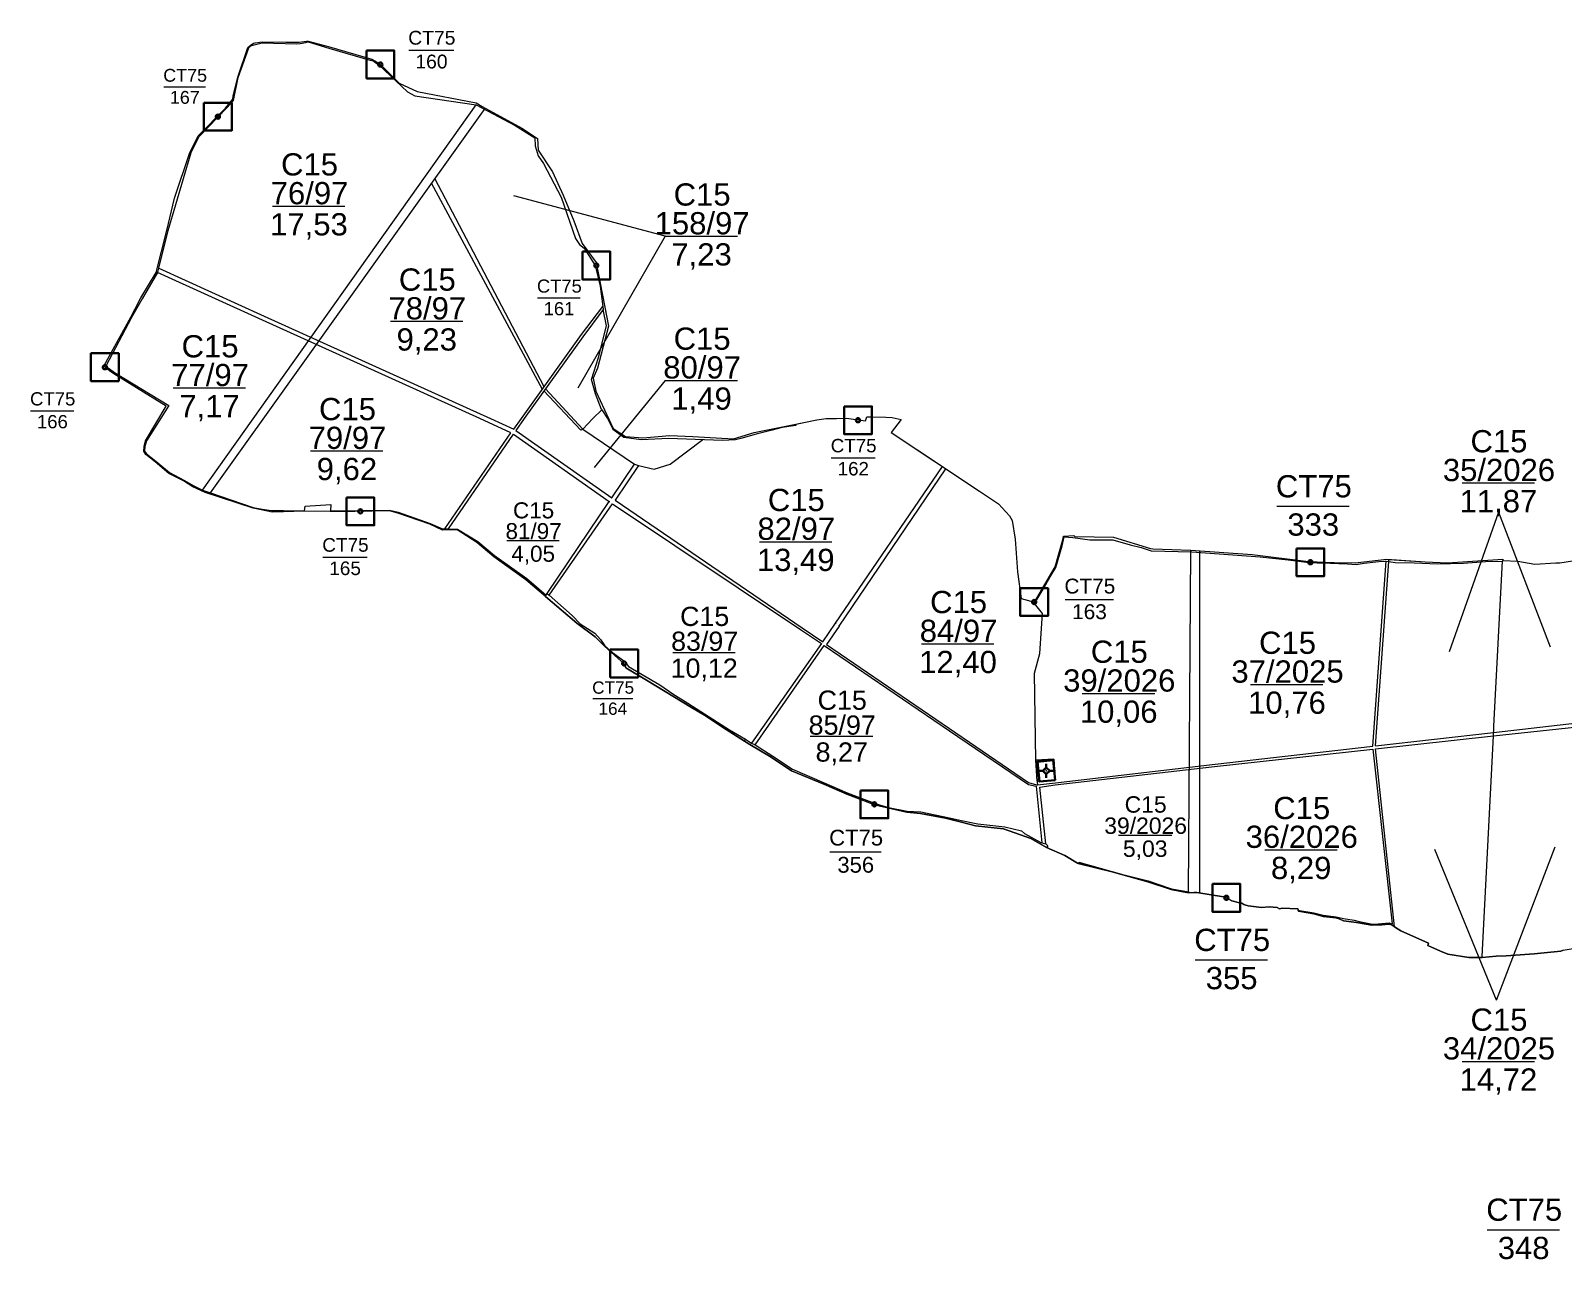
# Model space of a CAD drawing. Header units: metres. Extents: x 417346 to 423194, y 1532618 to 1536698.
# Drawn here: x 417346 to 420103, y 1534487 to 1536698 of the extents above; entities that cross this region are included whole.
import ezdxf
from ezdxf.enums import TextEntityAlignment as Align

# ---------------------------------------------------------------- set-up
doc = ezdxf.new("R2010")
doc.units = ezdxf.units.M
doc.header["$MEASUREMENT"] = 0
doc.linetypes.add('DGN Style 1', pattern=[5.902559, 0.009821, -5.892738])
doc.layers.add('RanhFour', color=7, linetype='Continuous', lineweight=0)
doc.styles.add('Style-Arial', font='arial.ttf')

# ---------------------------------------------------------------- blocks, each defined once
blk = doc.blocks.new('*U0')
at = {"color": 0, "linetype": 'Continuous', "lineweight": -2, "ltscale": 10, "flags": 128}
blk.add_lwpolyline([(-150, 150), (150, 150), (150, -150), (-150, -150), (-150, 150)], close=True, dxfattribs=at)
at = {"color": 0, "linetype": 'Continuous', "lineweight": -2, "ltscale": 10}
blk.add_circle((-0.02828, 0.016065), 22.5, dxfattribs=at)
blk = doc.blocks.new('*U5')
at = {"layer": 'RanhFour', "color": 3, "linetype": 'Continuous', "lineweight": 13}
blk.add_line((-66.520877, -1.660429), (63.750129, -1.660429), dxfattribs=at)
at = {"layer": 'RanhFour', "color": 3, "linetype": 'Continuous', "lineweight": 13, "style": 'Style-Arial'}
for s, p in [('CT75', (-0.000029, 14.422722)), ('333', (-1.025137, -54.422685))]:
    blk.add_text(s, height=40, dxfattribs=at).set_placement(p, align=Align.CENTER)
blk = doc.blocks.new('*U8')
at = {"layer": 'RanhFour', "color": 3, "linetype": 'Continuous', "lineweight": 13}
blk.add_line((-66.520877, -1.660429), (63.750129, -1.660429), dxfattribs=at)
at = {"layer": 'RanhFour', "color": 3, "linetype": 'Continuous', "lineweight": 13, "style": 'Style-Arial'}
for s, p in [('CT75', (-0.000029, 14.422722)), ('355', (-1.025137, -54.422685))]:
    blk.add_text(s, height=40, dxfattribs=at).set_placement(p, align=Align.CENTER)
blk = doc.blocks.new('*U9')
at = {"layer": 'RanhFour', "color": 3, "linetype": 'Continuous', "lineweight": 13}
blk.add_line((-66.520877, -1.660429), (63.750129, -1.660429), dxfattribs=at)
at = {"layer": 'RanhFour', "color": 3, "linetype": 'Continuous', "lineweight": 13, "style": 'Style-Arial'}
for s, p in [('CT75', (-0.000029, 14.422722)), ('348', (-1.025137, -54.422685))]:
    blk.add_text(s, height=40, dxfattribs=at).set_placement(p, align=Align.CENTER)
blk = doc.blocks.new('*U10')
at = {"layer": 'RanhFour', "color": 3, "linetype": 'Continuous', "lineweight": 13}
blk.add_line((-66.520877, -1.660429), (63.750129, -1.660429), dxfattribs=at)
at = {"layer": 'RanhFour', "color": 3, "linetype": 'Continuous', "lineweight": 13, "style": 'Style-Arial'}
blk.add_text('17,53', height=40, dxfattribs=at).set_placement((-1.025137, -54.422685), align=Align.CENTER)
at = {"layer": 'RanhFour', "color": 3, "linetype": 'Continuous', "lineweight": 13, "insert": (-0.000029, 1.089388), "char_height": 40, "attachment_point": 8, "line_spacing_factor": 0.776524, "style": 'Style-Arial'}
blk.add_mtext('\\pt1120;C15\\P76/97', dxfattribs=at)
blk = doc.blocks.new('*U11')
at = {"layer": 'RanhFour', "color": 3, "linetype": 'Continuous', "lineweight": 13}
blk.add_line((-66.520877, -1.660429), (63.750129, -1.660429), dxfattribs=at)
at = {"layer": 'RanhFour', "color": 3, "linetype": 'Continuous', "lineweight": 13, "style": 'Style-Arial'}
blk.add_text('9,23', height=40, dxfattribs=at).set_placement((-1.025137, -54.422685), align=Align.CENTER)
at = {"layer": 'RanhFour', "color": 3, "linetype": 'Continuous', "lineweight": 13, "insert": (-0.000029, 1.089388), "char_height": 40, "attachment_point": 8, "line_spacing_factor": 0.776524, "style": 'Style-Arial'}
blk.add_mtext('C15\\P78/97', dxfattribs=at)
blk = doc.blocks.new('*U12')
at = {"layer": 'RanhFour', "color": 3, "linetype": 'Continuous', "lineweight": 13}
blk.add_line((-66.520877, -1.660429), (63.750129, -1.660429), dxfattribs=at)
at = {"layer": 'RanhFour', "color": 3, "linetype": 'Continuous', "lineweight": 13, "style": 'Style-Arial'}
blk.add_text('7,23', height=40, dxfattribs=at).set_placement((-1.025137, -54.422685), align=Align.CENTER)
at = {"layer": 'RanhFour', "color": 3, "linetype": 'Continuous', "lineweight": 13, "insert": (-0.000029, 1.089388), "char_height": 40, "attachment_point": 8, "line_spacing_factor": 0.776524, "style": 'Style-Arial'}
blk.add_mtext('C15\\P158/97', dxfattribs=at)
blk = doc.blocks.new('*U13')
at = {"layer": 'RanhFour', "color": 3, "linetype": 'Continuous', "lineweight": 13}
blk.add_line((-66.520877, -1.660429), (63.750129, -1.660429), dxfattribs=at)
at = {"layer": 'RanhFour', "color": 3, "linetype": 'Continuous', "lineweight": 13, "style": 'Style-Arial'}
blk.add_text('9,62', height=40, dxfattribs=at).set_placement((-1.025137, -54.422685), align=Align.CENTER)
at = {"layer": 'RanhFour', "color": 3, "linetype": 'Continuous', "lineweight": 13, "insert": (-0.000029, 1.089388), "char_height": 40, "attachment_point": 8, "line_spacing_factor": 0.776524, "style": 'Style-Arial'}
blk.add_mtext('C15\\P79/97', dxfattribs=at)
blk = doc.blocks.new('*U14')
at = {"layer": 'RanhFour', "color": 3, "linetype": 'Continuous', "lineweight": 13}
blk.add_line((-66.520877, -1.660429), (63.750129, -1.660429), dxfattribs=at)
at = {"layer": 'RanhFour', "color": 3, "linetype": 'Continuous', "lineweight": 13, "style": 'Style-Arial'}
blk.add_text('1,49', height=40, dxfattribs=at).set_placement((-1.025137, -54.422685), align=Align.CENTER)
at = {"layer": 'RanhFour', "color": 3, "linetype": 'Continuous', "lineweight": 13, "insert": (-0.000029, 1.089388), "char_height": 40, "attachment_point": 8, "line_spacing_factor": 0.776524, "style": 'Style-Arial'}
blk.add_mtext('C15\\P80/97', dxfattribs=at)
blk = doc.blocks.new('*U15')
at = {"layer": 'RanhFour', "color": 3, "linetype": 'Continuous', "lineweight": 13}
blk.add_line((-66.520877, -1.660429), (63.750129, -1.660429), dxfattribs=at)
at = {"layer": 'RanhFour', "color": 3, "linetype": 'Continuous', "lineweight": 13, "style": 'Style-Arial'}
blk.add_text('7,17', height=40, dxfattribs=at).set_placement((-1.025137, -54.422685), align=Align.CENTER)
at = {"layer": 'RanhFour', "color": 3, "linetype": 'Continuous', "lineweight": 13, "insert": (-0.000029, 1.089388), "char_height": 40, "attachment_point": 8, "line_spacing_factor": 0.776524, "style": 'Style-Arial'}
blk.add_mtext('\\pt1120;C15\\P77/97', dxfattribs=at)
blk = doc.blocks.new('*U16')
at = {"layer": 'RanhFour', "color": 3, "linetype": 'Continuous', "lineweight": 13}
blk.add_line((-66.520877, -1.660429), (63.750129, -1.660429), dxfattribs=at)
at = {"layer": 'RanhFour', "color": 3, "linetype": 'Continuous', "lineweight": 13, "style": 'Style-Arial'}
blk.add_text('13,49', height=40, dxfattribs=at).set_placement((-1.025137, -54.422685), align=Align.CENTER)
at = {"layer": 'RanhFour', "color": 3, "linetype": 'Continuous', "lineweight": 13, "insert": (-0.000029, 1.089388), "char_height": 40, "attachment_point": 8, "line_spacing_factor": 0.776524, "style": 'Style-Arial'}
blk.add_mtext('C15\\P82/97', dxfattribs=at)
blk = doc.blocks.new('*U17')
at = {"layer": 'RanhFour', "color": 3, "linetype": 'Continuous', "lineweight": 13}
blk.add_line((-66.520877, -1.660429), (63.750129, -1.660429), dxfattribs=at)
at = {"layer": 'RanhFour', "color": 3, "linetype": 'Continuous', "lineweight": 13, "style": 'Style-Arial'}
blk.add_text('4,05', height=40, dxfattribs=at).set_placement((-1.025137, -54.422685), align=Align.CENTER)
at = {"layer": 'RanhFour', "color": 3, "linetype": 'Continuous', "lineweight": 13, "insert": (-0.000029, 1.089388), "char_height": 40, "attachment_point": 8, "line_spacing_factor": 0.776524, "style": 'Style-Arial'}
blk.add_mtext('C15\\P81/97', dxfattribs=at)
blk = doc.blocks.new('*U18')
at = {"layer": 'RanhFour', "color": 3, "linetype": 'Continuous', "lineweight": 13}
blk.add_line((-66.520877, -1.660429), (63.750129, -1.660429), dxfattribs=at)
at = {"layer": 'RanhFour', "color": 3, "linetype": 'Continuous', "lineweight": 13, "style": 'Style-Arial'}
blk.add_text('12,40', height=40, dxfattribs=at).set_placement((-1.025137, -54.422685), align=Align.CENTER)
at = {"layer": 'RanhFour', "color": 3, "linetype": 'Continuous', "lineweight": 13, "insert": (-0.000029, 1.089388), "char_height": 40, "attachment_point": 8, "line_spacing_factor": 0.776524, "style": 'Style-Arial'}
blk.add_mtext('C15\\P84/97', dxfattribs=at)
blk = doc.blocks.new('*U19')
at = {"layer": 'RanhFour', "color": 3, "linetype": 'Continuous', "lineweight": 13}
blk.add_line((-66.520877, -1.660429), (63.750129, -1.660429), dxfattribs=at)
at = {"layer": 'RanhFour', "color": 3, "linetype": 'Continuous', "lineweight": 13, "style": 'Style-Arial'}
blk.add_text('10,06', height=40, dxfattribs=at).set_placement((-1.025137, -54.422685), align=Align.CENTER)
at = {"layer": 'RanhFour', "color": 3, "linetype": 'Continuous', "lineweight": 13, "insert": (-0.000029, 1.089388), "char_height": 40, "attachment_point": 8, "line_spacing_factor": 0.776524, "style": 'Style-Arial'}
blk.add_mtext('C15\\P39/2026', dxfattribs=at)
blk = doc.blocks.new('*U20')
at = {"layer": 'RanhFour', "color": 3, "linetype": 'Continuous', "lineweight": 13}
blk.add_line((-66.520877, -1.660429), (63.750129, -1.660429), dxfattribs=at)
at = {"layer": 'RanhFour', "color": 3, "linetype": 'Continuous', "lineweight": 13, "style": 'Style-Arial'}
blk.add_text('5,03', height=40, dxfattribs=at).set_placement((-1.025137, -54.422685), align=Align.CENTER)
at = {"layer": 'RanhFour', "color": 3, "linetype": 'Continuous', "lineweight": 13, "insert": (-0.000029, 1.089388), "char_height": 40, "attachment_point": 8, "line_spacing_factor": 0.776524, "style": 'Style-Arial'}
blk.add_mtext('C15\\P39/2026', dxfattribs=at)
blk = doc.blocks.new('*U21')
at = {"layer": 'RanhFour', "color": 3, "linetype": 'Continuous', "lineweight": 13}
blk.add_line((-66.520877, -1.660429), (63.750129, -1.660429), dxfattribs=at)
at = {"layer": 'RanhFour', "color": 3, "linetype": 'Continuous', "lineweight": 13, "style": 'Style-Arial'}
blk.add_text('10,76', height=40, dxfattribs=at).set_placement((-1.025137, -54.422685), align=Align.CENTER)
at = {"layer": 'RanhFour', "color": 3, "linetype": 'Continuous', "lineweight": 13, "insert": (-0.000029, 1.089388), "char_height": 40, "attachment_point": 8, "line_spacing_factor": 0.776524, "style": 'Style-Arial'}
blk.add_mtext('C15\\P37/2025', dxfattribs=at)
blk = doc.blocks.new('*U22')
at = {"layer": 'RanhFour', "color": 3, "linetype": 'Continuous', "lineweight": 13}
blk.add_line((-66.520877, -1.660429), (63.750129, -1.660429), dxfattribs=at)
at = {"layer": 'RanhFour', "color": 3, "linetype": 'Continuous', "lineweight": 13, "style": 'Style-Arial'}
blk.add_text('8,29', height=40, dxfattribs=at).set_placement((-1.025137, -54.422685), align=Align.CENTER)
at = {"layer": 'RanhFour', "color": 3, "linetype": 'Continuous', "lineweight": 13, "insert": (-0.000029, 1.089388), "char_height": 40, "attachment_point": 8, "line_spacing_factor": 0.776524, "style": 'Style-Arial'}
blk.add_mtext('C15\\P36/2026', dxfattribs=at)
blk = doc.blocks.new('*U23')
at = {"layer": 'RanhFour', "color": 3, "linetype": 'Continuous', "lineweight": 13}
blk.add_line((-66.520877, -1.660429), (63.750129, -1.660429), dxfattribs=at)
at = {"layer": 'RanhFour', "color": 3, "linetype": 'Continuous', "lineweight": 13, "style": 'Style-Arial'}
blk.add_text('11,87', height=40, dxfattribs=at).set_placement((-1.025137, -54.422685), align=Align.CENTER)
at = {"layer": 'RanhFour', "color": 3, "linetype": 'Continuous', "lineweight": 13, "insert": (-0.000029, 1.089388), "char_height": 40, "attachment_point": 8, "line_spacing_factor": 0.776524, "style": 'Style-Arial'}
blk.add_mtext('C15\\P35/2026', dxfattribs=at)
blk = doc.blocks.new('*U24')
at = {"layer": 'RanhFour', "color": 3, "linetype": 'Continuous', "lineweight": 13}
blk.add_line((-66.520877, -1.660429), (63.750129, -1.660429), dxfattribs=at)
at = {"layer": 'RanhFour', "color": 3, "linetype": 'Continuous', "lineweight": 13, "style": 'Style-Arial'}
blk.add_text('14,72', height=40, dxfattribs=at).set_placement((-1.025137, -54.422685), align=Align.CENTER)
at = {"layer": 'RanhFour', "color": 3, "linetype": 'Continuous', "lineweight": 13, "insert": (-0.000029, 1.089388), "char_height": 40, "attachment_point": 8, "line_spacing_factor": 0.776524, "style": 'Style-Arial'}
blk.add_mtext('C15\\P34/2025', dxfattribs=at)
blk = doc.blocks.new('DDCT')
at = {"layer": 'RanhFour', "color": 5, "linetype": 'Continuous', "lineweight": 0}
for p, q in [((6.24, 0), (-6.24, 0)), ((0, -6.24), (0, 6.24))]:
    blk.add_line(p, q, dxfattribs=at)
blk = doc.blocks.new('CENTRD')
at = {"layer": 'RanhFour', "linetype": 'Continuous', "lineweight": 0}
h = blk.add_hatch(color=7, dxfattribs=at)
edge = h.paths.add_edge_path()
edge.add_arc((0, 0), 1.5, 0, 360)
at = {"layer": 'RanhFour', "color": 7, "linetype": 'Continuous', "lineweight": 0}
for p, q in [((-6.25, 0), (-12.5, 0)), ((0, 6.25), (-6.25, 0)), ((-6.25, 0), (0, -6.25)), ((0, 12.5), (0, 6.25)), ((6.25, 0), (0, 6.25)), ((0, -6.25), (6.25, 0)), ((12.5, 0), (6.25, 0)), ((0, -6.25), (0, -12.5))]:
    blk.add_line(p, q, dxfattribs=at)
blk = doc.blocks.new('CENTRD_1')
at = {"layer": 'RanhFour', "linetype": 'Continuous', "lineweight": 30}
h = blk.add_hatch(color=5, dxfattribs=at)
edge = h.paths.add_edge_path()
edge.add_arc((0, 0), 1.5, 0, 360)
at = {"layer": 'RanhFour', "color": 5, "linetype": 'Continuous', "lineweight": 30}
for p, q in [((-6.25, 0), (-12.5, 0)), ((0, 6.25), (-6.25, 0)), ((-6.25, 0), (0, -6.25)), ((0, 12.5), (0, 6.25)), ((6.25, 0), (0, 6.25)), ((0, -6.25), (6.25, 0)), ((12.5, 0), (6.25, 0)), ((0, -6.25), (0, -12.5))]:
    blk.add_line(p, q, dxfattribs=at)
blk = doc.blocks.new('*U55')
at = {"layer": 'RanhFour', "color": 3, "linetype": 'Continuous', "lineweight": 13}
blk.add_line((-66.520877, -1.660429), (63.750129, -1.660429), dxfattribs=at)
at = {"layer": 'RanhFour', "color": 3, "linetype": 'Continuous', "lineweight": 13, "style": 'Style-Arial'}
for s, p in [('CT75', (-0.000029, 14.422722)), ('161', (-1.025137, -54.422685))]:
    blk.add_text(s, height=40, dxfattribs=at).set_placement(p, align=Align.CENTER)
blk = doc.blocks.new('*U56')
at = {"layer": 'RanhFour', "color": 3, "linetype": 'Continuous', "lineweight": 13}
blk.add_line((-66.520877, -1.660429), (63.750129, -1.660429), dxfattribs=at)
at = {"layer": 'RanhFour', "color": 3, "linetype": 'Continuous', "lineweight": 13, "style": 'Style-Arial'}
for s, p in [('CT75', (-0.000029, 14.422722)), ('160', (-1.025137, -54.422685))]:
    blk.add_text(s, height=40, dxfattribs=at).set_placement(p, align=Align.CENTER)
blk = doc.blocks.new('*U57')
at = {"layer": 'RanhFour', "color": 3, "linetype": 'Continuous', "lineweight": 13}
blk.add_line((-66.520877, -1.660429), (63.750129, -1.660429), dxfattribs=at)
at = {"layer": 'RanhFour', "color": 3, "linetype": 'Continuous', "lineweight": 13, "style": 'Style-Arial'}
for s, p in [('CT75', (-0.000029, 14.422722)), ('167', (-1.025137, -54.422685))]:
    blk.add_text(s, height=40, dxfattribs=at).set_placement(p, align=Align.CENTER)
blk = doc.blocks.new('*U58')
at = {"layer": 'RanhFour', "color": 3, "linetype": 'Continuous', "lineweight": 13}
blk.add_line((-66.520877, -1.660429), (63.750129, -1.660429), dxfattribs=at)
at = {"layer": 'RanhFour', "color": 3, "linetype": 'Continuous', "lineweight": 13, "style": 'Style-Arial'}
for s, p in [('CT75', (-0.000029, 14.422722)), ('166', (-1.025137, -54.422685))]:
    blk.add_text(s, height=40, dxfattribs=at).set_placement(p, align=Align.CENTER)
blk = doc.blocks.new('*U59')
at = {"layer": 'RanhFour', "color": 3, "linetype": 'Continuous', "lineweight": 13}
blk.add_line((-66.520877, -1.660429), (63.750129, -1.660429), dxfattribs=at)
at = {"layer": 'RanhFour', "color": 3, "linetype": 'Continuous', "lineweight": 13, "style": 'Style-Arial'}
for s, p in [('CT75', (-0.000029, 14.422722)), ('165', (-1.025137, -54.422685))]:
    blk.add_text(s, height=40, dxfattribs=at).set_placement(p, align=Align.CENTER)
blk = doc.blocks.new('*U60')
at = {"layer": 'RanhFour', "color": 3, "linetype": 'Continuous', "lineweight": 13}
blk.add_line((-66.520877, -1.660429), (63.750129, -1.660429), dxfattribs=at)
at = {"layer": 'RanhFour', "color": 3, "linetype": 'Continuous', "lineweight": 13, "style": 'Style-Arial'}
for s, p in [('CT75', (-0.000029, 14.422722)), ('164', (-1.025137, -54.422685))]:
    blk.add_text(s, height=40, dxfattribs=at).set_placement(p, align=Align.CENTER)
blk = doc.blocks.new('*U61')
at = {"layer": 'RanhFour', "color": 3, "linetype": 'Continuous', "lineweight": 13}
blk.add_line((-66.520877, -1.660429), (63.750129, -1.660429), dxfattribs=at)
at = {"layer": 'RanhFour', "color": 3, "linetype": 'Continuous', "lineweight": 13, "style": 'Style-Arial'}
for s, p in [('CT75', (-0.000029, 14.422722)), ('162', (-1.025137, -54.422685))]:
    blk.add_text(s, height=40, dxfattribs=at).set_placement(p, align=Align.CENTER)
blk = doc.blocks.new('*U62')
at = {"layer": 'RanhFour', "color": 3, "linetype": 'Continuous', "lineweight": 13}
blk.add_line((-66.520877, -1.660429), (63.750129, -1.660429), dxfattribs=at)
at = {"layer": 'RanhFour', "color": 3, "linetype": 'Continuous', "lineweight": 13, "style": 'Style-Arial'}
blk.add_text('10,12', height=40, dxfattribs=at).set_placement((-1.025137, -54.422685), align=Align.CENTER)
at = {"layer": 'RanhFour', "color": 3, "linetype": 'Continuous', "lineweight": 13, "insert": (-0.000029, 1.089388), "char_height": 40, "attachment_point": 8, "line_spacing_factor": 0.776524, "style": 'Style-Arial'}
blk.add_mtext('C15\\P83/97', dxfattribs=at)
blk = doc.blocks.new('*U63')
at = {"layer": 'RanhFour', "color": 3, "linetype": 'Continuous', "lineweight": 13}
blk.add_line((-66.520877, -1.660429), (63.750129, -1.660429), dxfattribs=at)
at = {"layer": 'RanhFour', "color": 3, "linetype": 'Continuous', "lineweight": 13, "style": 'Style-Arial'}
blk.add_text('8,27', height=40, dxfattribs=at).set_placement((-1.025137, -54.422685), align=Align.CENTER)
at = {"layer": 'RanhFour', "color": 3, "linetype": 'Continuous', "lineweight": 13, "insert": (-0.000029, 1.089388), "char_height": 40, "attachment_point": 8, "line_spacing_factor": 0.776524, "style": 'Style-Arial'}
blk.add_mtext('C15\\P85/97', dxfattribs=at)
blk = doc.blocks.new('*U64')
at = {"layer": 'RanhFour', "color": 3, "linetype": 'Continuous', "lineweight": 13}
blk.add_line((-66.520877, -1.660429), (63.750129, -1.660429), dxfattribs=at)
at = {"layer": 'RanhFour', "color": 3, "linetype": 'Continuous', "lineweight": 13, "style": 'Style-Arial'}
for s, p in [('CT75', (-0.000029, 14.422722)), ('356', (-1.025137, -54.422685))]:
    blk.add_text(s, height=40, dxfattribs=at).set_placement(p, align=Align.CENTER)
blk = doc.blocks.new('*U65')
at = {"layer": 'RanhFour', "color": 3, "linetype": 'Continuous', "lineweight": 13}
blk.add_line((-66.520877, -1.660429), (63.750129, -1.660429), dxfattribs=at)
at = {"layer": 'RanhFour', "color": 3, "linetype": 'Continuous', "lineweight": 13, "style": 'Style-Arial'}
for s, p in [('CT75', (-0.000029, 14.422722)), ('163', (-1.025137, -54.422685))]:
    blk.add_text(s, height=40, dxfattribs=at).set_placement(p, align=Align.CENTER)

msp = doc.modelspace()

# ---------------------------------------------------------------- linework, layer by layer
at = {"layer": 'RanhFour', "color": 7, "linetype": 'Continuous', "lineweight": 0}
for p, q in [((417655.091, 1535871.2884), (418147.7547, 1536564.8659)), ((417669.5781, 1535866.522), (418163.808404, 1536558.502747)), ((418267.404099, 1536052.22263), (418067.544928, 1536423.519949)), ((418270.181186, 1536056.962361), (418073.591173, 1536432.471212)), ((418487.963358, 1536328.366699), (418215.322727, 1536400.979357)), ((418487.963358, 1536328.366699), (418330.731841, 1536054.736118)), ((418487.963358, 1536068.868495), (418360.251909, 1535912.052673)), ((418339.598, 1535981.235), (418272.724753, 1536053.770286)), ((419987.655924, 1535831.464341), (419899.180086, 1535579.975866)), ((419987.655924, 1535831.464341), (420080.537266, 1535589.397451)), ((419430.005, 1535146.514), (419434.22, 1535763.24)), ((419449.46427, 1535761.883868), (419449.46427, 1535145.143465)), ((419983.970456, 1534953.440481), (419873.271918, 1535224.311042)), ((419983.970456, 1534953.440481), (420089.958418, 1535229.021835))]:
    msp.add_line(p, q, dxfattribs=at)
at = {"layer": 'RanhFour', "color": 3, "linetype": 'Continuous', "lineweight": 0}
for p, q in [((418375.6838, 1536202.0013), (418376.4512, 1536196.3275)), ((418391.9498, 1535857.1666), (418432.967, 1535918.04)), ((418432.967, 1535918.04), (418440.111, 1535915.499)), ((418794.3879, 1535631.8799), (418987.0815, 1535913.6184)), ((418801.0959, 1535626.7226), (418992.941, 1535909.7262)), ((418987.0815, 1535913.6184), (418992.941, 1535909.7262)), ((418091.2234, 1535801.4607), (418097.911, 1535801.3642)), ((419766.4663, 1535410.9577), (419790.4395, 1535742.5946)), ((419785.4712, 1535743.2129), (419790.4395, 1535742.5946)), ((419790.4395, 1535742.5946), (419790.7224, 1535746.5085)), ((419790.7224, 1535746.5085), (419855.58, 1535742.26)), ((419994.9188, 1535743.2632), (419995.56, 1535744.4)), ((418272.7945, 1535679.756), (418274.0885, 1535682.4144)), ((418274.0885, 1535682.4144), (418275.4052, 1535685.1193)), ((418275.4052, 1535685.1193), (418279.293, 1535682.269)), ((419152.4221, 1535667.2916), (419152.46, 1535669.72)), ((419978.7986, 1535428.8428), (419979.1234, 1535435.1862)), ((418630.6626, 1535419.7213), (418632.3149, 1535422.7424)), ((418632.3149, 1535422.7424), (418643.512, 1535416.128)), ((418643.512, 1535416.128), (418649.873, 1535413.064)), ((419978.7943, 1535428.8423), (419978.7986, 1535428.8428)), ((419155.3058, 1535384.9835), (419157.5791, 1535347.5401)), ((419166.131, 1535236.3785), (419173.0497, 1535234.4827)), ((419795.835, 1535088.633), (419796.3906, 1535090.5543))]:
    msp.add_line(p, q, dxfattribs=at)
at = {"layer": 'RanhFour', "color": 3, "linetype": 'DGN Style 1', "lineweight": 0}
for p, q in [((418376.4512, 1536196.3275), (418379.7786, 1536197.6147)), ((418387.4624, 1535850.5421), (418391.9498, 1535857.1666)), ((418731.6627, 1535620.156), (418734.3687, 1535623.712)), ((418794.3879, 1535631.8799), (418801.0959, 1535626.7226))]:
    msp.add_line(p, q, dxfattribs=at)
at = {"layer": 'RanhFour', "color": 3, "linetype": 'Continuous', "lineweight": 13, "flags": 128}
for points in [[(420104.086, 1535043.283), (420099.85, 1535041.58), (420051.803, 1535036.801), (420001.68, 1535033.3), (419983.4701, 1535032.667), (419958.3762, 1535029.98348), (419934.242, 1535029.964), (419896.605, 1535035.934), (419883.568, 1535041.376), (419860.386, 1535051.869), (419861.72, 1535055.93), (419812.19, 1535078.277), (419807.53, 1535080.826), (419800.3211, 1535085.6383), (419795.835, 1535088.633), (419790.193, 1535089.983), (419777.749, 1535089.106), (419759.838, 1535088.516), (419732.268, 1535092.981), (419708.742, 1535096.162), (419701.281, 1535099.668), (419695.13, 1535101.468), (419672.083, 1535104.063), (419655.21, 1535108.51), (419627.746, 1535113.444), (419626.501, 1535117.494), (419598.62, 1535118.79), (419593.644, 1535117.595), (419589.72, 1535119.832), (419574.822, 1535121.139), (419561.369, 1535119.76), (419536.974, 1535123.238), (419531.32337, 1535124.87992), (419529.63294, 1535125.46585), (419525.821, 1535127.8), (419521.881, 1535128.429), (419508.167, 1535132.07), (419498.024, 1535137.524), (419493.097, 1535139.089), (419444.624, 1535147.111), (419440.235, 1535146.9318), (419430.005, 1535146.514), (419398.669, 1535152.292), (419356.444, 1535166.12), (419292.353, 1535184.019), (419230.334, 1535199.585), (419207.27, 1535213.848), (419174.064, 1535228.294), (419146.086, 1535244.48), (419096.963, 1535261.911), (419046.778, 1535267.092), (419019.014, 1535274.361), (418992.638, 1535280.873), (418947.677, 1535289.431), (418922.961, 1535291.416), (418865.594, 1535304.593), (418814.905, 1535324.155), (418773.444, 1535342.165), (418715.359, 1535366.281), (418678.531, 1535390.705), (418640.465, 1535413.675), (418597.498, 1535440.178), (418558.501, 1535466.437), (418535.523, 1535479.765), (418454.623, 1535529.184), (418417.062, 1535551.211), (418415.061, 1535557.782), (418378.7, 1535590.641), (418361.995, 1535607.301), (418329.204, 1535631.557), (418237.464, 1535709.944), (418179.621, 1535751.51), (418149.298, 1535776.755), (418113.519, 1535799.675), (418087.048, 1535799.439), (418064.565, 1535809.913), (418006.82, 1535830.123), (417991.553, 1535833.752), (417929.688, 1535832.59), (417885.294, 1535832.629), (417838.875, 1535833.388), (417801.178, 1535832.47), (417780.388, 1535831.891), (417746.497, 1535838.727), (417659.79, 1535866.776), (417637.996, 1535877.039), (417620.887, 1535888.003), (417594.585, 1535901.338), (417569.825, 1535922.07), (417553.386, 1535935.386), (417549.822, 1535941.29), (417550.486, 1535949.723), (417552.56, 1535960.19), (417590.007, 1536022.269), (417495.408, 1536080.923), (417490.438, 1536084.4935), (417479.261, 1536092.523), (417478.469, 1536095.671), (417526.092, 1536182.435), (417534.0703, 1536197.6525), (417544.314, 1536217.191), (417571.897, 1536263.262), (417591.344, 1536338.823), (417604.884, 1536396.838), (417632.438, 1536479.16), (417647.467, 1536509.01), (417696.502, 1536558.56), (417709.582, 1536575.113), (417710.558, 1536580.363), (417718.607, 1536614.473), (417737.125, 1536668.098), (417741.059, 1536671.8), (417747.144, 1536675.716), (417749.155, 1536676.2525), (417749.929, 1536676.459), (417750.5084, 1536676.5414), (417762.55, 1536678.253), (417805.1976, 1536677.631), (417824.124, 1536677.355), (417829.361, 1536677.484), (417842.32, 1536679.135), (417845.41, 1536679.468), (417883.829, 1536669.468), (417959.932, 1536646.997), (417966.4077, 1536643.1611), (417972.2, 1536639.73), (417978.72, 1536634.39), (418009.35, 1536603.91), (418041.78, 1536588.73), (418147.85, 1536568.6), (418158.68, 1536561.9), (418231.3, 1536522.45), (418258, 1536504.26), (418259.63, 1536483.43), (418285.37, 1536443.99), (418304.53, 1536402.14), (418323.5, 1536356.2), (418338.59, 1536315.09), (418363.49, 1536280.85), (418385.85, 1536166.59), (418366.04, 1536090.86), (418358.34, 1536072.79), (418362.91, 1536049.19), (418394.29, 1535982.41), (418416.43, 1535967.67), (418447.53, 1535965.46), (418496.46, 1535969.33), (418538.01, 1535967.78), (418610.67, 1535963.66), (418647.93, 1535974.76), (418714.215, 1535988.192), (418760.967, 1535997.932), (418777.547, 1536000.515), (418796.135, 1536000.088), (418814.265, 1536001.038), (418848.407, 1535996.167), (418850.677, 1536003.31), (418858.7282, 1536003.1075), (418884.873, 1536002.45), (418896.747, 1536002.315), (418912.907, 1535998.25), (418894.99, 1535974.79), (419053.5, 1535869.5), (419088.16, 1535846.54), (419107.79, 1535825.22), (419112.53, 1535816.45), (419117.95, 1535782.94), (419121.95, 1535724.05), (419128.48, 1535676.51), (419152.46, 1535669.72), (419190.15, 1535732.97), (419204.07, 1535784.06), (419204.67, 1535788.55), (419223.37, 1535789.4), (419225.5, 1535787.9), (419295.19, 1535786.68), (419361.47, 1535766.17), (419365.76, 1535765.68), (419434.22, 1535763.24), (419544.44, 1535755.3), (419645.97, 1535742.78), (419692.25, 1535741.16), (419729.63, 1535740.38), (419786.73, 1535746.77), (419855.58, 1535742.26), (419895.91, 1535740.32), (419995.3935, 1535746.8604), (419995.56, 1535744.4), (420022.66, 1535743.59), (420053.49, 1535737.78), (420090.74, 1535740.64), (420098.3, 1535740.32), (420143.71, 1535747.39)], [(419189.895, 1535349.502), (419157.5791, 1535347.5401), (419155.3058, 1535384.9835), (419187.6218, 1535386.9454), (419189.895, 1535349.502)]]:
    msp.add_lwpolyline(points, dxfattribs=at)
at = {"layer": 'RanhFour', "color": 3, "linetype": 'Continuous', "lineweight": 0, "flags": 128}
for points in [[(418272.7945, 1535679.756), (418237.464, 1535709.944), (418179.621, 1535751.51), (418149.298, 1535776.755), (418113.519, 1535799.675), (418087.048, 1535799.439), (418064.565, 1535809.913), (418006.82, 1535830.123), (417991.553, 1535833.752), (417929.688, 1535832.59), (417885.294, 1535832.629), (417838.875, 1535833.388), (417801.178, 1535832.47), (417780.388, 1535831.891), (417746.497, 1535838.727), (417659.79, 1535866.776), (417637.996, 1535877.039), (417620.887, 1535888.003), (417594.585, 1535901.338), (417569.825, 1535922.07), (417553.386, 1535935.386), (417549.822, 1535941.29), (417550.486, 1535949.723), (417552.56, 1535960.19), (417590.007, 1536022.269), (417495.408, 1536080.923), (417490.438, 1536084.4935), (417479.261, 1536092.523), (417478.469, 1536095.671), (417526.092, 1536182.435), (417534.0703, 1536197.6525), (417544.314, 1536217.191), (417571.897, 1536263.262), (417591.344, 1536338.823), (417604.884, 1536396.838), (417632.438, 1536479.16), (417647.467, 1536509.01), (417696.502, 1536558.56), (417709.582, 1536575.113), (417710.558, 1536580.363), (417718.607, 1536614.473), (417737.125, 1536668.098), (417741.059, 1536671.8), (417747.144, 1536675.716), (417749.155, 1536676.2525), (417749.929, 1536676.459), (417750.5084, 1536676.5414), (417762.55, 1536678.253), (417805.1976, 1536677.631), (417824.124, 1536677.355), (417829.361, 1536677.484), (417842.32, 1536679.135), (417845.41, 1536679.468), (417883.829, 1536669.468), (417959.932, 1536646.997), (417966.4077, 1536643.1611), (417972.2, 1536639.73), (417978.72, 1536634.39), (418009.35, 1536603.91), (418041.78, 1536588.73), (418147.85, 1536568.6), (418158.68, 1536561.9), (418231.3, 1536522.45), (418258, 1536504.26), (418259.63, 1536483.43), (418285.37, 1536443.99), (418304.53, 1536402.14), (418323.5, 1536356.2), (418338.59, 1536315.09), (418363.49, 1536280.85), (418366.5752, 1536265.0842), (418379.7786, 1536197.6147)], [(417576.6795, 1536271.0101), (417593.318, 1536338.691), (417634.822, 1536479.294), (417649.408, 1536508.092), (417699.315, 1536559.333), (417710.892, 1536572.434), (417719.461, 1536614.188), (417738.479, 1536667.167), (417742.117, 1536670.901), (417747.999, 1536673.078), (417750.572, 1536673.551), (417762.706, 1536676.396), (417824.449, 1536674.778), (417831.024, 1536675.236), (417841.108, 1536677.302), (417845.688, 1536678.296), (417882.583, 1536666.943), (417959.042, 1536644.568), (417959.5498, 1536645.9539), (417960.1718, 1536645.7636), (417973.4956, 1536636.2006), (418024.4788, 1536588.0519), (418037.513, 1536580.844), (418147.7547, 1536564.8659), (418217.8829, 1536527.8195), (418253.5461, 1536505.212), (418253.7702, 1536490.8308), (418259.3861, 1536472.793), (418268.87, 1536459.0427), (418301.0316, 1536398.8734), (418326.3798, 1536324.0513), (418333.801, 1536313.4309), (418342.0777, 1536306.7189), (418362.0527, 1536275.6899), (418370.7977, 1536238.1264), (418375.6838, 1536202.0013)], [(417574.0246, 1536262.8021), (417546.53, 1536215.792), (417527.74, 1536181.738), (417481.405, 1536094.323), (417496.578, 1536082.957), (417594.47, 1536023.779), (417554.403, 1535960.114), (417551.558, 1535949.612), (417551.082, 1535941.409), (417554.693, 1535936.552), (417571.038, 1535923.62), (417595.819, 1535902.799), (417621.622, 1535889.039), (417639.492, 1535879.1719), (417655.091, 1535871.2884), (417669.5781, 1535866.522), (417706.2906, 1535854.1027), (417746.3621, 1535839.9367), (417762.5524, 1535837.0237), (417779.2766, 1535834.696), (417800.874, 1535834.461), (417838.678, 1535834.137), (417840.259, 1535842.472), (417886.447, 1535845.357), (417885.495, 1535834.193), (417991.697, 1535835.379), (418007.387, 1535831.917), (418065.262, 1535810.981), (418087.185, 1535801.519), (418091.2234, 1535801.4607)], [(417574.0246, 1536262.8021), (417574.069, 1536262.878), (417575.391, 1536265.769), (417576.6795, 1536271.0101)], [(418091.2234, 1535801.4607), (418210.3499, 1535974.5894), (418154.2524, 1536000), (417763.0615, 1536177.1984), (417574.0246, 1536262.8021)], [(417576.6795, 1536271.0101), (417766.3625, 1536184.4856), (418173.6409, 1536000), (418215.7133, 1535980.9424), (418229.3688, 1536000), (418337.674, 1536151.15), (418375.6838, 1536202.0013)], [(418376.4512, 1536196.3275), (418339.8599, 1536147.3384), (418234.2859, 1536000), (418219.1617, 1535978.8927), (418391.9498, 1535857.1666)], [(418373.7314, 1536016.081), (418373.449, 1536016.527), (418362.6289, 1536044.5749), (418355.6608, 1536070.6258), (418368.219, 1536110.204), (418382.437, 1536166.994), (418376.4512, 1536196.3275)], [(418379.7786, 1536197.6147), (418385.85, 1536166.59), (418366.04, 1536090.86), (418358.34, 1536072.79), (418362.91, 1536049.19), (418394.29, 1535982.41), (418416.43, 1535967.67), (418447.53, 1535965.46), (418496.46, 1535969.33), (418538.01, 1535967.78), (418610.67, 1535963.66), (418647.93, 1535974.76), (418714.215, 1535988.192), (418722.9227, 1535990.0061)], [(418373.7314, 1536016.081), (418357.9793, 1536000), (418339.598, 1535981.235), (418432.967, 1535918.04)], [(418373.7314, 1536016.081), (418383.9148, 1536000), (418393.7929, 1535981.1296), (418413.6665, 1535966.4616), (418444.5633, 1535962.4831), (418494.5666, 1535964.6845), (418542.143, 1535962.93), (418555.7658, 1535962.2421)], [(418722.9227, 1535990.0061), (418723.244, 1535987.776), (418698.304, 1535983.772), (418680.6927, 1535979.3557), (418651.906, 1535972.137), (418623.8752, 1535964.4422), (418614.4989, 1535962.0413), (418591.409, 1535960.442), (418559.0124, 1535962.0781), (418555.7658, 1535962.2421)], [(418722.9227, 1535990.0061), (418760.967, 1535997.932), (418777.547, 1536000.515), (418796.135, 1536000.088), (418814.265, 1536001.038), (418848.407, 1535996.167), (418850.677, 1536003.31), (418858.7282, 1536003.1075), (418884.873, 1536002.45), (418896.747, 1536002.315), (418912.907, 1535998.25)], [(418912.907, 1535998.25), (418894.99, 1535974.79), (418987.0815, 1535913.6184)], [(418097.911, 1535801.3642), (418215.2349, 1535971.8732), (418387.4624, 1535850.5421)], [(418440.111, 1535915.499), (418467.974, 1535908.809), (418496.734, 1535917.999), (418555.7658, 1535962.2421)], [(418440.111, 1535915.499), (418397.9846, 1535852.9795), (418734.3687, 1535623.712)], [(418992.941, 1535909.7262), (419053.5, 1535869.5), (419088.16, 1535846.54)], [(418275.4052, 1535685.1193), (418276.581, 1535686.855), (418387.4624, 1535850.5421)], [(418279.293, 1535682.269), (418393.3933, 1535846.4625), (418731.6627, 1535620.156)], [(419088.16, 1535846.54), (419107.79, 1535825.22), (419112.53, 1535816.45), (419117.95, 1535782.94), (419121.95, 1535724.05), (419128.48, 1535676.51), (419152.46, 1535669.72)], [(418097.911, 1535801.3642), (418114.007, 1535801.132), (418150.544, 1535778.539), (418181.06, 1535753.667), (418239.17, 1535712.364), (418274.0885, 1535682.4144)], [(419152.46, 1535669.72), (419190.15, 1535732.97), (419204.07, 1535784.06), (419204.67, 1535788.55), (419223.37, 1535789.4), (419225.5, 1535787.9), (419295.19, 1535786.68), (419361.47, 1535766.17), (419365.76, 1535765.68), (419434.22, 1535763.24), (419544.44, 1535755.3), (419645.97, 1535742.78), (419692.25, 1535741.16), (419729.63, 1535740.38), (419786.73, 1535746.77), (419790.7224, 1535746.5085)], [(419152.4221, 1535667.2916), (419159.2443, 1535677.8936), (419168.4687, 1535693.0082), (419180.7065, 1535715.3841), (419190.9932, 1535732.2752), (419202.5031, 1535771.0791), (419206.1153, 1535787.0147), (419206.1619, 1535787.4811), (419221.9886, 1535785.98), (419252.2709, 1535782.1275), (419293.8967, 1535781.7854), (419324.9937, 1535772.9015), (419344.4779, 1535768.2271), (419362.8355, 1535762.2319), (419435.8794, 1535760.0212), (419558.9865, 1535750.9698), (419609.218, 1535746.052), (419647.0357, 1535741.1428), (419661.3808, 1535740.6949), (419685.5363, 1535739.5702), (419694.0584, 1535739.6249), (419700.3233, 1535739.3877), (419715.9928, 1535738.6453), (419731.9486, 1535737.664), (419745.9407, 1535739.7738), (419772.2928, 1535742.9969), (419783.242, 1535743.4904), (419785.4712, 1535743.2129)], [(419157.9362, 1535341.0296), (419190.25, 1535344.508), (419477.832, 1535378.073), (419761.4116, 1535410.3818), (419785.4712, 1535743.2129)], [(419790.4395, 1535742.5946), (419801.7694, 1535741.1852), (419836.2686, 1535740.6077), (419878.8054, 1535738.6805), (419924.7171, 1535739.8316), (419964.7242, 1535742.5397), (419994.4791, 1535743.3018), (419994.9188, 1535743.2632)], [(419855.58, 1535742.26), (419895.91, 1535740.32), (419995.3935, 1535746.8604), (419995.56, 1535744.4)], [(419979.1234, 1535435.1862), (420213.1658, 1535461.8512), (420177.5754, 1535749.4273)], [(419979.1234, 1535435.1862), (419979.27, 1535438.05), (419979.69, 1535446.34), (419994.9188, 1535743.2632)], [(419995.56, 1535744.4), (420022.66, 1535743.59), (420053.49, 1535737.78), (420090.74, 1535740.64), (420098.3, 1535740.32), (420143.71, 1535747.39), (420172.54, 1535750.36), (420177.5754, 1535749.4273)], [(418272.7945, 1535679.756), (418329.204, 1535631.557), (418361.995, 1535607.301), (418378.7, 1535590.641), (418415.061, 1535557.782), (418417.062, 1535551.211), (418454.623, 1535529.184), (418535.523, 1535479.765), (418558.501, 1535466.437), (418597.498, 1535440.178), (418630.6626, 1535419.7213)], [(418279.293, 1535682.269), (418320.358, 1535645.374), (418334.9837, 1535630.7623), (418361.6447, 1535613.6218), (418371.8057, 1535602.477), (418379.533, 1535590.917), (418388.4439, 1535583.2152), (418393.1575, 1535579.1413), (418394.9787, 1535577.7843), (418413.7337, 1535563.8109), (418415.9033, 1535561.4371), (418417.6606, 1535559.2365), (418421.825, 1535554.0219), (418478.3012, 1535520.7282), (418503.5605, 1535503.5549), (418506.6534, 1535501.5858), (418528.9297, 1535487.9066), (418603.8361, 1535439.5655), (418632.3149, 1535422.7424)], [(419155.3058, 1535384.9835), (419152.615, 1535541.728), (419162.044, 1535577.085), (419167.174, 1535649.123), (419152.4221, 1535667.2916)], [(418734.3687, 1535623.712), (418771.495, 1535598.408), (418794.3879, 1535631.8799)], [(418801.0959, 1535626.7226), (418778.475, 1535593.353), (419000, 1535442.1102), (419141.805, 1535345.295), (419156.342, 1535340.858), (419157.9362, 1535341.0296)], [(418731.6627, 1535620.156), (418769.085, 1535595.12), (418769.0485, 1535595.068), (418643.512, 1535416.128)], [(418649.873, 1535413.064), (418774.435, 1535591.388), (419000, 1535437.7634), (419141.771, 1535341.208), (419155.422, 1535338.16), (419166.131, 1535236.3785)], [(419766.4663, 1535410.9577), (419979.119, 1535435.1857), (419979.1234, 1535435.1862)], [(419978.7986, 1535428.8428), (420214.0902, 1535454.5039), (420262.5986, 1535074.1926), (420262.6712, 1535073.6236)], [(418630.6626, 1535419.7213), (418640.465, 1535413.675), (418678.531, 1535390.705), (418715.359, 1535366.281), (418773.444, 1535342.165), (418814.905, 1535324.155), (418865.594, 1535304.593), (418922.961, 1535291.416), (418947.677, 1535289.431), (418992.638, 1535280.873), (419019.014, 1535274.361), (419046.778, 1535267.092), (419096.963, 1535261.911), (419146.086, 1535244.48), (419174.064, 1535228.294)], [(418649.873, 1535413.064), (418681.872, 1535392.714), (418717.221, 1535368.818), (418774.34, 1535344.592), (418815.664, 1535326.206), (418867.674, 1535306.929), (418889.744, 1535300.121), (418923.466, 1535293.658), (418948.193, 1535292.373), (419000, 1535281.3487), (419018.237, 1535277.468), (419050.973, 1535270.413), (419099.182, 1535265.339), (419129.3543, 1535257.8569), (419134.9033, 1535253.3652), (419164.155, 1535236.92), (419166.131, 1535236.3785)], [(419173.0497, 1535234.4827), (419162.155, 1535336.817), (419190.17, 1535340.568), (419476.843, 1535374.099), (419761.6717, 1535405.1627), (419796.3906, 1535090.5543)], [(419800.6752, 1535085.4019), (419766.6423, 1535405.7048), (419978.7943, 1535428.8423)], [(419958.3762, 1535029.9835), (419958.4766, 1535031.944), (419978.7986, 1535428.8428)], [(419157.5791, 1535347.5401), (419189.895, 1535349.502), (419187.6218, 1535386.9454), (419155.3058, 1535384.9835)], [(419157.5791, 1535347.5401), (419157.696, 1535345.614), (419157.9362, 1535341.0296)], [(419173.0497, 1535234.4827), (419176.8587, 1535230.7742), (419174.064, 1535228.294)], [(419174.064, 1535228.294), (419207.27, 1535213.848), (419230.334, 1535199.585), (419231.2346, 1535199.359)], [(419231.2346, 1535199.359), (419232.768, 1535201.675), (419309.118, 1535180.295), (419316.425, 1535178.425), (419357.0193, 1535168.0361), (419395.8574, 1535154.6885), (419399.112, 1535153.57), (419430.49, 1535148.2), (419430.005, 1535146.514)], [(419231.2346, 1535199.359), (419292.353, 1535184.019), (419356.444, 1535166.12), (419398.669, 1535152.292), (419430.005, 1535146.514)], [(419430.005, 1535146.514), (419440.235, 1535146.9318), (419444.624, 1535147.111), (419493.097, 1535139.089), (419498.024, 1535137.524), (419508.167, 1535132.07), (419521.881, 1535128.429), (419525.821, 1535127.8), (419529.6329, 1535125.4659), (419531.3234, 1535124.8799), (419536.974, 1535123.238), (419561.369, 1535119.76), (419574.822, 1535121.139), (419589.72, 1535119.832), (419593.644, 1535117.595), (419598.62, 1535118.79), (419626.501, 1535117.494), (419627.746, 1535113.444)], [(419627.746, 1535113.444), (419629.699, 1535114.674), (419655.6424, 1535110.4643), (419672.4517, 1535106.0341), (419695.6147, 1535103.4261), (419708.628, 1535100.392), (419727.7605, 1535097.3888), (419737.0379, 1535094.656), (419760.7711, 1535090.2865), (419771.0778, 1535090.9345), (419790.7895, 1535092.1739), (419795.0587, 1535090.9394), (419796.3906, 1535090.5543)], [(419627.746, 1535113.444), (419655.21, 1535108.51), (419672.083, 1535104.063), (419695.13, 1535101.468), (419701.281, 1535099.668), (419708.742, 1535096.162), (419732.268, 1535092.981), (419759.838, 1535088.516), (419777.749, 1535089.106), (419790.193, 1535089.983), (419795.835, 1535088.633)], [(419795.835, 1535088.633), (419800.3211, 1535085.6383), (419800.6752, 1535085.4019)], [(419800.6752, 1535085.4019), (419807.53, 1535080.826), (419812.19, 1535078.277), (419861.72, 1535055.93), (419860.386, 1535051.869), (419883.568, 1535041.376), (419896.605, 1535035.934), (419934.242, 1535029.964), (419958.3762, 1535029.9835)], [(420001.68, 1535033.3), (420051.803, 1535036.801), (420099.85, 1535041.58), (420104.086, 1535043.283), (420161.12, 1535052.82), (420205.759, 1535058.532), (420209.947, 1535060.143), (420209.817, 1535063.202), (420262.6712, 1535073.6236)], [(419958.3762, 1535029.9835), (419983.4701, 1535032.667), (420001.68, 1535033.3)]]:
    msp.add_lwpolyline(points, dxfattribs=at)
at = {"layer": 'RanhFour', "color": 7, "linetype": 'Continuous', "lineweight": 0, "flags": 128}
for points in [[(418339.598, 1535981.235), (418336.155359, 1535979.008611), (418269.71124, 1536049.752084)], [(419189.85, 1535349.48), (419186.24, 1535385.39), (419158.33, 1535382.54), (419161.46, 1535346.72), (419189.85, 1535349.48)]]:
    msp.add_lwpolyline(points, dxfattribs=at)
at = {"layer": 'RanhFour', "color": 5, "linetype": 'Continuous', "lineweight": 30, "flags": 128}
msp.add_lwpolyline([(419189.85, 1535349.48), (419186.24, 1535385.39), (419158.33, 1535382.54), (419161.46, 1535346.72), (419189.85, 1535349.48)], dxfattribs=at)

# ---------------------------------------------------------------- block references
at = {"layer": 'RanhFour', "color": 3, "linetype": 'Continuous', "lineweight": 13}
for name, p, xscale, yscale, zscale in [('*U56', (418067.993481, 1536664.15967), 0.621887, 0.621887, 0.621887), ('*U57', (417624.012969, 1536598.134431), 0.577232, 0.577232, 0.577232), ('*U55', (418297.524288, 1536218.24001), 0.591146, 0.591146, 0.591146), ('*U58', (417385.627892, 1536015.073513), 0.596897, 0.596897, 0.596897), ('*U61', (418827.20337, 1535930.629402), 0.603859, 0.603859, 0.603859), ('*U17', (418251.168613, 1535781.773544), 0.723183, 0.723183, 0.723183), ('*U59', (417912.523799, 1535751.64455), 0.611121, 0.611121, 0.611121), ('*U65', (419252.345788, 1535675.503911), 0.669891, 0.669891, 0.669891), ('*U62', (418559.083542, 1535580.655945), 0.863614, 0.863614, 0.863614), ('*U60', (418394.301205, 1535496.894577), 0.551932, 0.551932, 0.551932), ('*U63', (418806.612374, 1535429.703023), 0.865259, 0.865259, 0.865259), ('*U20', (419352.753281, 1535251.359333), 0.73759, 0.73759, 0.73759), ('*U64', (418831.716564, 1535221.364857), 0.710242, 0.710242, 0.710242)]:
    msp.add_blockref(name, p, dxfattribs=dict(at, xscale=xscale, yscale=yscale, zscale=zscale))
at = {"layer": 'RanhFour', "color": 3, "linetype": 'Continuous', "lineweight": 30, "ltscale": 1.666667, "xscale": 0.166667, "yscale": 0.166667, "zscale": 0.166667}
for p in [(417975.431, 1536637.347), (417682.918, 1536543.617), (418364.176713, 1536275.597323), (417479.53, 1536092.528), (418835.046, 1535997.099), (417939.457, 1535832.994), (419649.345, 1535741.5), (419152.157, 1535669.821), (418414.212, 1535559.244), (418864.467, 1535305.629), (419498.024, 1535137.524)]:
    msp.add_blockref('*U0', p, dxfattribs=at)
at = {"layer": 'RanhFour', "color": 3, "linetype": 'Continuous', "lineweight": 13}
for name, p in [('*U10', (417847.897821, 1536384.201239)), ('*U12', (418554.484235, 1536330.027127)), ('*U11', (418059.873745, 1536176.926375)), ('*U15', (417668.895929, 1536056.80117)), ('*U14', (418554.484235, 1536070.528924)), ('*U13', (417916.201174, 1535943.742153)), ('*U23', (419988.681061, 1535885.887025)), ('*U16', (418724.003174, 1535780.141691)), ('*U5', (419655.456523, 1535843.81115)), ('*U18', (419016.058892, 1535596.420789)), ('*U19', (419305.311058, 1535507.004725)), ('*U21', (419608.133807, 1535523.156013)), ('*U22', (419633.705506, 1535225.703124)), ('*U8', (419508.550078, 1535027.374107)), ('*U24', (419988.681061, 1534844.801913)), ('*U9', (420034.143552, 1534541.690557))]:
    msp.add_blockref(name, p, dxfattribs=at)
at = {"layer": 'RanhFour', "color": 5, "linetype": 'Continuous', "lineweight": 0, "xscale": 0.15, "yscale": 0.15, "zscale": 0.15}
for p in [(419158.33, 1535382.54), (419186.24, 1535385.39), (419161.46, 1535346.72), (419189.85, 1535349.48)]:
    msp.add_blockref('DDCT', p, dxfattribs=at)
at = {"layer": 'RanhFour', "color": 7, "linetype": 'Continuous', "lineweight": 0}
msp.add_blockref('CENTRD', (419173.98, 1535366.06), dxfattribs=at)
at = {"layer": 'RanhFour', "color": 5, "linetype": 'Continuous', "lineweight": 30}
msp.add_blockref('CENTRD_1', (419173.98, 1535366.06), dxfattribs=at)

# ---------------------------------------------------------------- texts
at = {"layer": 'RanhFour', "color": 7, "linetype": 'Continuous', "lineweight": 13, "style": 'Style-Arial'}
msp.add_text('Đội 15 (Trụ sở)', height=3.125, dxfattribs=at).set_placement((419161.56496, 1535365.042591))

doc.saveas('drawing.dxf')
